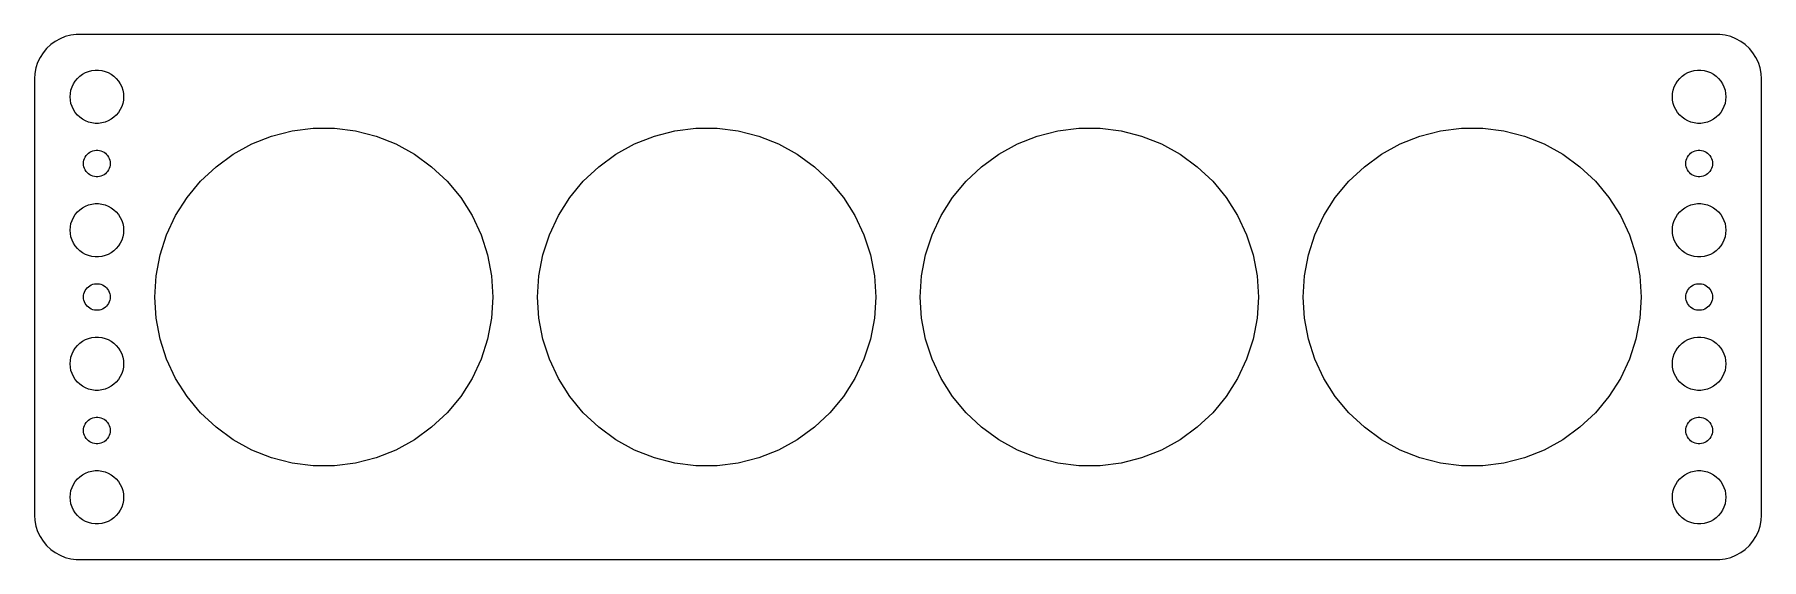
# Model space of a CAD drawing. Header units: metres. Extents: x -97 to 97, y -29 to 29.
import ezdxf

# ---------------------------------------------------------------- set-up
doc = ezdxf.new("R2010")
doc.units = ezdxf.units.M

msp = doc.modelspace()

# ---------------------------------------------------------------- linework, layer by layer
for p, q in [((-93.5451, 29.2553), (-94.1289, 29.0241)), ((-92.9369, 29.4114), (-93.5451, 29.2553)), ((-92.3139, 29.4901), (-92.9369, 29.4114)), ((92.3139, 29.4901), (-92.3139, 29.4901)), ((92.9369, 29.4114), (92.3139, 29.4901)), ((93.5451, 29.2553), (92.9369, 29.4114)), ((94.1289, 29.0241), (93.5451, 29.2553)), ((-96.0451, 27.4389), (-96.3815, 26.9088)), ((-95.6448, 27.9227), (-96.0451, 27.4389)), ((-95.1871, 28.3526), (-95.6448, 27.9227)), ((-94.6791, 28.7216), (-95.1871, 28.3526)), ((-94.1289, 29.0241), (-94.6791, 28.7216)), ((94.6791, 28.7216), (94.1289, 29.0241)), ((95.1871, 28.3526), (94.6791, 28.7216)), ((95.6448, 27.9227), (95.1871, 28.3526)), ((96.0451, 27.4389), (95.6448, 27.9227)), ((96.3815, 26.9088), (96.0451, 27.4389)), ((-96.8429, 25.7434), (-96.9606, 25.1267)), ((-96.6489, 26.3406), (-96.8429, 25.7434)), ((-96.3815, 26.9088), (-96.6489, 26.3406)), ((-91.2773, 25.2145), (-90.927, 25.3532)), ((-90.927, 25.3532), (-90.5621, 25.4469)), ((-90.5621, 25.4469), (-90.1884, 25.4941)), ((-90.1884, 25.4941), (-89.8116, 25.4941)), ((-89.8116, 25.4941), (-89.4379, 25.4469)), ((-89.4379, 25.4469), (-89.073, 25.3532)), ((-89.073, 25.3532), (-88.7227, 25.2145)), ((88.7227, 25.2145), (89.073, 25.3532)), ((89.073, 25.3532), (89.4379, 25.4469)), ((89.4379, 25.4469), (89.8116, 25.4941)), ((89.8116, 25.4941), (90.1884, 25.4941)), ((90.1884, 25.4941), (90.5621, 25.4469)), ((90.5621, 25.4469), (90.927, 25.3532)), ((90.927, 25.3532), (91.2773, 25.2145)), ((96.6489, 26.3406), (96.3815, 26.9088)), ((96.8429, 25.7434), (96.6489, 26.3406)), ((96.9606, 25.1267), (96.8429, 25.7434)), ((-96.9606, 25.1267), (-97, 24.5)), ((-97, 24.5), (-97, -24.5)), ((-92.9057, 23.2461), (-92.7893, 23.6044)), ((-92.7893, 23.6044), (-92.6289, 23.9453)), ((-92.6289, 23.9453), (-92.427, 24.2634)), ((-92.427, 24.2634), (-92.1869, 24.5536)), ((-92.1869, 24.5536), (-91.9123, 24.8115)), ((-91.9123, 24.8115), (-91.6075, 25.033)), ((-91.6075, 25.033), (-91.2773, 25.2145)), ((-88.7227, 25.2145), (-88.3925, 25.033)), ((-88.3925, 25.033), (-88.0877, 24.8115)), ((-88.0877, 24.8115), (-87.8131, 24.5536)), ((-87.8131, 24.5536), (-87.573, 24.2634)), ((-87.573, 24.2634), (-87.3711, 23.9453)), ((-87.3711, 23.9453), (-87.2107, 23.6044)), ((-87.2107, 23.6044), (-87.0943, 23.2461)), ((87.0943, 23.2461), (87.2107, 23.6044)), ((87.2107, 23.6044), (87.3711, 23.9453)), ((87.3711, 23.9453), (87.573, 24.2634)), ((87.573, 24.2634), (87.8131, 24.5536)), ((87.8131, 24.5536), (88.0877, 24.8115)), ((88.0877, 24.8115), (88.3925, 25.033)), ((88.3925, 25.033), (88.7227, 25.2145)), ((91.2773, 25.2145), (91.6075, 25.033)), ((91.6075, 25.033), (91.9123, 24.8115)), ((91.9123, 24.8115), (92.1869, 24.5536)), ((92.1869, 24.5536), (92.427, 24.2634)), ((92.427, 24.2634), (92.6289, 23.9453)), ((92.6289, 23.9453), (92.7893, 23.6044)), ((92.7893, 23.6044), (92.9057, 23.2461)), ((97, 24.5), (96.9606, 25.1267)), ((97, -24.5), (97, 24.5)), ((-93, 22.5), (-92.9763, 22.876)), ((-92.9763, 22.124), (-93, 22.5)), ((-92.9763, 22.876), (-92.9057, 23.2461)), ((-92.9057, 21.7539), (-92.9763, 22.124)), ((-92.7893, 21.3956), (-92.9057, 21.7539)), ((-92.6289, 21.0547), (-92.7893, 21.3956)), ((-87.2107, 21.3956), (-87.3711, 21.0547)), ((-87.0943, 21.7539), (-87.2107, 21.3956)), ((-87.0943, 23.2461), (-87.0237, 22.876)), ((-87.0237, 22.124), (-87.0943, 21.7539)), ((-87.0237, 22.876), (-87, 22.5)), ((-87, 22.5), (-87.0237, 22.124)), ((87, 22.5), (87.0237, 22.876)), ((87.0237, 22.124), (87, 22.5)), ((87.0237, 22.876), (87.0943, 23.2461)), ((87.0943, 21.7539), (87.0237, 22.124)), ((87.2107, 21.3956), (87.0943, 21.7539)), ((87.3711, 21.0547), (87.2107, 21.3956)), ((92.7893, 21.3956), (92.6289, 21.0547)), ((92.9057, 21.7539), (92.7893, 21.3956)), ((92.9057, 23.2461), (92.9763, 22.876)), ((92.9763, 22.124), (92.9057, 21.7539)), ((92.9763, 22.876), (93, 22.5)), ((93, 22.5), (92.9763, 22.124)), ((-92.427, 20.7366), (-92.6289, 21.0547)), ((-92.1869, 20.4464), (-92.427, 20.7366)), ((-91.9123, 20.1884), (-92.1869, 20.4464)), ((-91.6075, 19.967), (-91.9123, 20.1884)), ((-91.2773, 19.7855), (-91.6075, 19.967)), ((-90.927, 19.6468), (-91.2773, 19.7855)), ((-90.5621, 19.5531), (-90.927, 19.6468)), ((-90.1884, 19.5059), (-90.5621, 19.5531)), ((-89.8116, 19.5059), (-90.1884, 19.5059)), ((-89.4379, 19.5531), (-89.8116, 19.5059)), ((-89.073, 19.6468), (-89.4379, 19.5531)), ((-88.7227, 19.7855), (-89.073, 19.6468)), ((-88.3925, 19.967), (-88.7227, 19.7855)), ((-88.0877, 20.1884), (-88.3925, 19.967)), ((-87.8131, 20.4464), (-88.0877, 20.1884)), ((-87.573, 20.7366), (-87.8131, 20.4464)), ((-87.3711, 21.0547), (-87.573, 20.7366)), ((87.573, 20.7366), (87.3711, 21.0547)), ((87.8131, 20.4464), (87.573, 20.7366)), ((88.0877, 20.1884), (87.8131, 20.4464)), ((88.3925, 19.967), (88.0877, 20.1884)), ((88.7227, 19.7855), (88.3925, 19.967)), ((89.073, 19.6468), (88.7227, 19.7855)), ((89.4379, 19.5531), (89.073, 19.6468)), ((89.8116, 19.5059), (89.4379, 19.5531)), ((90.1884, 19.5059), (89.8116, 19.5059)), ((90.5621, 19.5531), (90.1884, 19.5059)), ((90.927, 19.6468), (90.5621, 19.5531)), ((91.2773, 19.7855), (90.927, 19.6468)), ((91.6075, 19.967), (91.2773, 19.7855)), ((91.9123, 20.1884), (91.6075, 19.967)), ((92.1869, 20.4464), (91.9123, 20.1884)), ((92.427, 20.7366), (92.1869, 20.4464)), ((92.6289, 21.0547), (92.427, 20.7366)), ((-72.5898, 17.1917), (-70.3713, 18.0701)), ((-70.3713, 18.0701), (-68.0602, 18.6635)), ((-68.0602, 18.6635), (-65.693, 18.9625)), ((-65.693, 18.9625), (-63.307, 18.9625)), ((-63.307, 18.9625), (-60.9397, 18.6635)), ((-60.9397, 18.6635), (-58.6287, 18.0701)), ((-58.6287, 18.0701), (-56.4102, 17.1917)), ((-29.5898, 17.1917), (-27.3713, 18.0701)), ((-27.3713, 18.0701), (-25.0602, 18.6635)), ((-25.0602, 18.6635), (-22.693, 18.9625)), ((-22.693, 18.9625), (-20.307, 18.9625)), ((-20.307, 18.9625), (-17.9397, 18.6635)), ((-17.9397, 18.6635), (-15.6287, 18.0701)), ((-15.6287, 18.0701), (-13.4102, 17.1917)), ((13.4102, 17.1917), (15.6287, 18.0701)), ((15.6287, 18.0701), (17.9397, 18.6635)), ((17.9397, 18.6635), (20.307, 18.9625)), ((20.307, 18.9625), (22.693, 18.9625)), ((22.693, 18.9625), (25.0602, 18.6635)), ((25.0602, 18.6635), (27.3713, 18.0701)), ((27.3713, 18.0701), (29.5898, 17.1917)), ((56.4102, 17.1917), (58.6287, 18.0701)), ((58.6287, 18.0701), (60.9397, 18.6635)), ((60.9397, 18.6635), (63.307, 18.9625)), ((63.307, 18.9625), (65.693, 18.9625)), ((65.693, 18.9625), (68.0602, 18.6635)), ((68.0602, 18.6635), (70.3713, 18.0701)), ((70.3713, 18.0701), (72.5898, 17.1917)), ((-91.4529, 15.373), (-91.3947, 15.5522)), ((-91.3947, 15.5522), (-91.3145, 15.7226)), ((-91.3145, 15.7226), (-91.2135, 15.8817)), ((-91.2135, 15.8817), (-91.0934, 16.0268)), ((-91.0934, 16.0268), (-90.9561, 16.1558)), ((-90.9561, 16.1558), (-90.8037, 16.2665)), ((-90.8037, 16.2665), (-90.6387, 16.3572)), ((-90.6387, 16.3572), (-90.4635, 16.4266)), ((-90.4635, 16.4266), (-90.2811, 16.4734)), ((-90.2811, 16.4734), (-90.0942, 16.497)), ((-90.0942, 16.497), (-89.9058, 16.497)), ((-89.9058, 16.497), (-89.7189, 16.4734)), ((-89.7189, 16.4734), (-89.5365, 16.4266)), ((-89.5365, 16.4266), (-89.3613, 16.3572)), ((-89.3613, 16.3572), (-89.1963, 16.2665)), ((-89.1963, 16.2665), (-89.0439, 16.1558)), ((-89.0439, 16.1558), (-88.9065, 16.0268)), ((-88.9065, 16.0268), (-88.7865, 15.8817)), ((-88.7865, 15.8817), (-88.6855, 15.7226)), ((-88.6855, 15.7226), (-88.6053, 15.5522)), ((-88.6053, 15.5522), (-88.5471, 15.373)), ((-76.6111, 14.6397), (-74.6807, 16.0422)), ((-74.6807, 16.0422), (-72.5898, 17.1917)), ((-56.4102, 17.1917), (-54.3193, 16.0422)), ((-54.3193, 16.0422), (-52.3889, 14.6397)), ((-33.6111, 14.6397), (-31.6807, 16.0422)), ((-31.6807, 16.0422), (-29.5898, 17.1917)), ((-13.4102, 17.1917), (-11.3193, 16.0422)), ((-11.3193, 16.0422), (-9.38893, 14.6397)), ((9.38893, 14.6397), (11.3193, 16.0422)), ((11.3193, 16.0422), (13.4102, 17.1917)), ((29.5898, 17.1917), (31.6807, 16.0422)), ((31.6807, 16.0422), (33.6111, 14.6397)), ((52.3889, 14.6397), (54.3193, 16.0422)), ((54.3193, 16.0422), (56.4102, 17.1917)), ((72.5898, 17.1917), (74.6807, 16.0422)), ((74.6807, 16.0422), (76.6111, 14.6397)), ((88.5471, 15.373), (88.6053, 15.5522)), ((88.6053, 15.5522), (88.6855, 15.7226)), ((88.6855, 15.7226), (88.7865, 15.8817)), ((88.7865, 15.8817), (88.9065, 16.0268)), ((88.9065, 16.0268), (89.0439, 16.1558)), ((89.0439, 16.1558), (89.1963, 16.2665)), ((89.1963, 16.2665), (89.3613, 16.3572)), ((89.3613, 16.3572), (89.5365, 16.4266)), ((89.5365, 16.4266), (89.7189, 16.4734)), ((89.7189, 16.4734), (89.9058, 16.497)), ((89.9058, 16.497), (90.0942, 16.497)), ((90.0942, 16.497), (90.2811, 16.4734)), ((90.2811, 16.4734), (90.4635, 16.4266)), ((90.4635, 16.4266), (90.6387, 16.3572)), ((90.6387, 16.3572), (90.8037, 16.2665)), ((90.8037, 16.2665), (90.9561, 16.1558)), ((90.9561, 16.1558), (91.0934, 16.0268)), ((91.0934, 16.0268), (91.2135, 15.8817)), ((91.2135, 15.8817), (91.3145, 15.7226)), ((91.3145, 15.7226), (91.3947, 15.5522)), ((91.3947, 15.5522), (91.4529, 15.373)), ((-91.5, 15), (-91.4882, 15.188)), ((-91.4882, 14.812), (-91.5, 15)), ((-91.4882, 15.188), (-91.4529, 15.373)), ((-91.4529, 14.627), (-91.4882, 14.812)), ((-91.3947, 14.4478), (-91.4529, 14.627)), ((-91.3145, 14.2774), (-91.3947, 14.4478)), ((-91.2135, 14.1183), (-91.3145, 14.2774)), ((-91.0934, 13.9732), (-91.2135, 14.1183)), ((-90.9561, 13.8442), (-91.0934, 13.9732)), ((-90.8037, 13.7335), (-90.9561, 13.8442)), ((-90.6387, 13.6427), (-90.8037, 13.7335)), ((-90.4635, 13.5734), (-90.6387, 13.6427)), ((-89.3613, 13.6427), (-89.5365, 13.5734)), ((-89.1963, 13.7335), (-89.3613, 13.6427)), ((-89.0439, 13.8442), (-89.1963, 13.7335)), ((-88.9065, 13.9732), (-89.0439, 13.8442)), ((-88.7865, 14.1183), (-88.9065, 13.9732)), ((-88.6855, 14.2774), (-88.7865, 14.1183)), ((-88.6053, 14.4478), (-88.6855, 14.2774)), ((-88.5471, 14.627), (-88.6053, 14.4478)), ((-88.5471, 15.373), (-88.5118, 15.188)), ((-88.5118, 14.812), (-88.5471, 14.627)), ((-88.5118, 15.188), (-88.5, 15)), ((-88.5, 15), (-88.5118, 14.812)), ((-78.3504, 13.0064), (-76.6111, 14.6397)), ((-52.3889, 14.6397), (-50.6496, 13.0064)), ((-35.3504, 13.0064), (-33.6111, 14.6397)), ((-9.38893, 14.6397), (-7.64958, 13.0064)), ((7.64958, 13.0064), (9.38893, 14.6397)), ((33.6111, 14.6397), (35.3504, 13.0064)), ((50.6496, 13.0064), (52.3889, 14.6397)), ((76.6111, 14.6397), (78.3504, 13.0064)), ((88.5, 15), (88.5118, 15.188)), ((88.5118, 14.812), (88.5, 15)), ((88.5118, 15.188), (88.5471, 15.373)), ((88.5471, 14.627), (88.5118, 14.812)), ((88.6053, 14.4478), (88.5471, 14.627)), ((88.6855, 14.2774), (88.6053, 14.4478)), ((88.7865, 14.1183), (88.6855, 14.2774)), ((88.9065, 13.9732), (88.7865, 14.1183)), ((89.0439, 13.8442), (88.9065, 13.9732)), ((89.1963, 13.7335), (89.0439, 13.8442)), ((89.3613, 13.6427), (89.1963, 13.7335)), ((89.5365, 13.5734), (89.3613, 13.6427)), ((90.6387, 13.6427), (90.4635, 13.5734)), ((90.8037, 13.7335), (90.6387, 13.6427)), ((90.9561, 13.8442), (90.8037, 13.7335)), ((91.0934, 13.9732), (90.9561, 13.8442)), ((91.2135, 14.1183), (91.0934, 13.9732)), ((91.3145, 14.2774), (91.2135, 14.1183)), ((91.3947, 14.4478), (91.3145, 14.2774)), ((91.4529, 14.627), (91.3947, 14.4478)), ((91.4529, 15.373), (91.4882, 15.188)), ((91.4882, 14.812), (91.4529, 14.627)), ((91.4882, 15.188), (91.5, 15)), ((91.5, 15), (91.4882, 14.812)), ((-90.2811, 13.5266), (-90.4635, 13.5734)), ((-90.0942, 13.5029), (-90.2811, 13.5266)), ((-89.9058, 13.5029), (-90.0942, 13.5029)), ((-89.7189, 13.5266), (-89.9058, 13.5029)), ((-89.5365, 13.5734), (-89.7189, 13.5266)), ((-79.8713, 11.1679), (-78.3504, 13.0064)), ((-50.6496, 13.0064), (-49.1287, 11.1679)), ((-36.8713, 11.1679), (-35.3504, 13.0064)), ((-7.64958, 13.0064), (-6.12866, 11.1679)), ((6.12866, 11.1679), (7.64958, 13.0064)), ((35.3504, 13.0064), (36.8713, 11.1679)), ((49.1287, 11.1679), (50.6496, 13.0064)), ((78.3504, 13.0064), (79.8713, 11.1679)), ((89.7189, 13.5266), (89.5365, 13.5734)), ((89.9058, 13.5029), (89.7189, 13.5266)), ((90.0942, 13.5029), (89.9058, 13.5029)), ((90.2811, 13.5266), (90.0942, 13.5029)), ((90.4635, 13.5734), (90.2811, 13.5266)), ((-92.1869, 9.55363), (-91.9123, 9.81154)), ((-91.9123, 9.81154), (-91.6075, 10.033)), ((-91.6075, 10.033), (-91.2773, 10.2145)), ((-91.2773, 10.2145), (-90.927, 10.3532)), ((-90.927, 10.3532), (-90.5621, 10.4469)), ((-90.5621, 10.4469), (-90.1884, 10.4941)), ((-90.1884, 10.4941), (-89.8116, 10.4941)), ((-89.8116, 10.4941), (-89.4379, 10.4469)), ((-89.4379, 10.4469), (-89.073, 10.3532)), ((-89.073, 10.3532), (-88.7227, 10.2145)), ((-88.7227, 10.2145), (-88.3925, 10.033)), ((-88.3925, 10.033), (-88.0877, 9.81154)), ((-88.0877, 9.81154), (-87.8131, 9.55363)), ((-81.1498, 9.15331), (-79.8713, 11.1679)), ((-49.1287, 11.1679), (-47.8502, 9.15331)), ((-38.1498, 9.15331), (-36.8713, 11.1679)), ((-6.12866, 11.1679), (-4.85016, 9.15331)), ((4.85016, 9.15331), (6.12866, 11.1679)), ((36.8713, 11.1679), (38.1498, 9.15331)), ((47.8502, 9.15331), (49.1287, 11.1679)), ((79.8713, 11.1679), (81.1498, 9.15331)), ((87.8131, 9.55363), (88.0877, 9.81154)), ((88.0877, 9.81154), (88.3925, 10.033)), ((88.3925, 10.033), (88.7227, 10.2145)), ((88.7227, 10.2145), (89.073, 10.3532)), ((89.073, 10.3532), (89.4379, 10.4469)), ((89.4379, 10.4469), (89.8116, 10.4941)), ((89.8116, 10.4941), (90.1884, 10.4941)), ((90.1884, 10.4941), (90.5621, 10.4469)), ((90.5621, 10.4469), (90.927, 10.3532)), ((90.927, 10.3532), (91.2773, 10.2145)), ((91.2773, 10.2145), (91.6075, 10.033)), ((91.6075, 10.033), (91.9123, 9.81154)), ((91.9123, 9.81154), (92.1869, 9.55363)), ((-93, 7.5), (-92.9763, 7.87599)), ((-92.9763, 7.87599), (-92.9057, 8.24606)), ((-92.9057, 8.24606), (-92.7893, 8.60437)), ((-92.7893, 8.60437), (-92.6289, 8.94525)), ((-92.6289, 8.94525), (-92.427, 9.26335)), ((-92.427, 9.26335), (-92.1869, 9.55363)), ((-87.8131, 9.55363), (-87.573, 9.26335)), ((-87.573, 9.26335), (-87.3711, 8.94525)), ((-87.3711, 8.94525), (-87.2107, 8.60437)), ((-87.2107, 8.60437), (-87.0943, 8.24606)), ((-87.0943, 8.24606), (-87.0237, 7.87599)), ((-87.0237, 7.87599), (-87, 7.5)), ((-82.1658, 6.99435), (-81.1498, 9.15331)), ((-47.8502, 9.15331), (-46.8342, 6.99435)), ((-39.1657, 6.99435), (-38.1498, 9.15331)), ((-4.85016, 9.15331), (-3.83424, 6.99435)), ((3.83424, 6.99435), (4.85016, 9.15331)), ((38.1498, 9.15331), (39.1657, 6.99435)), ((46.8342, 6.99435), (47.8502, 9.15331)), ((81.1498, 9.15331), (82.1658, 6.99435)), ((87, 7.5), (87.0237, 7.87599)), ((87.0237, 7.87599), (87.0943, 8.24606)), ((87.0943, 8.24606), (87.2107, 8.60437)), ((87.2107, 8.60437), (87.3711, 8.94525)), ((87.3711, 8.94525), (87.573, 9.26335)), ((87.573, 9.26335), (87.8131, 9.55363)), ((92.1869, 9.55363), (92.427, 9.26335)), ((92.427, 9.26335), (92.6289, 8.94525)), ((92.6289, 8.94525), (92.7893, 8.60437)), ((92.7893, 8.60437), (92.9057, 8.24606)), ((92.9057, 8.24606), (92.9763, 7.87599)), ((92.9763, 7.87599), (93, 7.5)), ((-92.9763, 7.12399), (-93, 7.5)), ((-92.9057, 6.75392), (-92.9763, 7.12399)), ((-92.7893, 6.39561), (-92.9057, 6.75392)), ((-92.6289, 6.05473), (-92.7893, 6.39561)), ((-92.427, 5.73663), (-92.6289, 6.05473)), ((-87.3711, 6.05473), (-87.573, 5.73663)), ((-87.2107, 6.39561), (-87.3711, 6.05473)), ((-87.0943, 6.75392), (-87.2107, 6.39561)), ((-87.0237, 7.12399), (-87.0943, 6.75392)), ((-87, 7.5), (-87.0237, 7.12399)), ((-82.9031, 4.7251), (-82.1658, 6.99435)), ((-46.8342, 6.99435), (-46.0969, 4.7251)), ((-39.9031, 4.7251), (-39.1657, 6.99435)), ((-3.83424, 6.99435), (-3.09691, 4.7251)), ((3.09691, 4.7251), (3.83424, 6.99435)), ((39.1657, 6.99435), (39.9031, 4.7251)), ((46.0969, 4.7251), (46.8342, 6.99435)), ((82.1658, 6.99435), (82.9031, 4.7251)), ((87.0237, 7.12399), (87, 7.5)), ((87.0943, 6.75392), (87.0237, 7.12399)), ((87.2107, 6.39561), (87.0943, 6.75392)), ((87.3711, 6.05473), (87.2107, 6.39561)), ((87.573, 5.73663), (87.3711, 6.05473)), ((92.6289, 6.05473), (92.427, 5.73663)), ((92.7893, 6.39561), (92.6289, 6.05473)), ((92.9057, 6.75392), (92.7893, 6.39561)), ((92.9763, 7.12399), (92.9057, 6.75392)), ((93, 7.5), (92.9763, 7.12399)), ((-92.1869, 5.44635), (-92.427, 5.73663)), ((-91.9123, 5.18845), (-92.1869, 5.44635)), ((-91.6075, 4.96701), (-91.9123, 5.18845)), ((-91.2773, 4.78551), (-91.6075, 4.96701)), ((-90.927, 4.64682), (-91.2773, 4.78551)), ((-90.5621, 4.55313), (-90.927, 4.64682)), ((-90.1884, 4.50591), (-90.5621, 4.55313)), ((-89.8116, 4.50591), (-90.1884, 4.50591)), ((-89.4379, 4.55313), (-89.8116, 4.50591)), ((-89.073, 4.64682), (-89.4379, 4.55313)), ((-88.7227, 4.78551), (-89.073, 4.64682)), ((-88.3925, 4.96701), (-88.7227, 4.78551)), ((-88.0877, 5.18845), (-88.3925, 4.96701)), ((-87.8131, 5.44635), (-88.0877, 5.18845)), ((-87.573, 5.73663), (-87.8131, 5.44635)), ((-83.3502, 2.38132), (-82.9031, 4.7251)), ((-46.0969, 4.7251), (-45.6498, 2.38132)), ((-40.3502, 2.38132), (-39.9031, 4.7251)), ((-3.09691, 4.7251), (-2.64981, 2.38132)), ((2.64981, 2.38132), (3.09691, 4.7251)), ((39.9031, 4.7251), (40.3502, 2.38132)), ((45.6498, 2.38132), (46.0969, 4.7251)), ((82.9031, 4.7251), (83.3502, 2.38132)), ((87.8131, 5.44635), (87.573, 5.73663)), ((88.0877, 5.18845), (87.8131, 5.44635)), ((88.3925, 4.96701), (88.0877, 5.18845)), ((88.7227, 4.78551), (88.3925, 4.96701)), ((89.073, 4.64682), (88.7227, 4.78551)), ((89.4379, 4.55313), (89.073, 4.64682)), ((89.8116, 4.50591), (89.4379, 4.55313)), ((90.1884, 4.50591), (89.8116, 4.50591)), ((90.5621, 4.55313), (90.1884, 4.50591)), ((90.927, 4.64682), (90.5621, 4.55313)), ((91.2773, 4.78551), (90.927, 4.64682)), ((91.6075, 4.96701), (91.2773, 4.78551)), ((91.9123, 5.18845), (91.6075, 4.96701)), ((92.1869, 5.44635), (91.9123, 5.18845)), ((92.427, 5.73663), (92.1869, 5.44635)), ((-83.5, 0), (-83.3502, 2.38132)), ((-45.6498, 2.38132), (-45.5, 0)), ((-40.5, 0), (-40.3502, 2.38132)), ((-2.64981, 2.38132), (-2.5, 0)), ((2.5, 0), (2.64981, 2.38132)), ((40.3502, 2.38132), (40.5, 0)), ((45.5, 0), (45.6498, 2.38132)), ((83.3502, 2.38132), (83.5, 0)), ((-91.5, 0), (-91.4882, 0.187988)), ((-91.4882, -0.187988), (-91.5, 0)), ((-91.4882, 0.187988), (-91.4529, 0.373032)), ((-91.4529, 0.373032), (-91.3947, 0.552185)), ((-91.3947, 0.552185), (-91.3145, 0.722626)), ((-91.3145, 0.722626), (-91.2135, 0.881668)), ((-91.2135, 0.881668), (-91.0934, 1.02681)), ((-91.0934, 1.02681), (-90.9561, 1.15576)), ((-90.9561, 1.15576), (-90.8037, 1.26648)), ((-90.8037, 1.26648), (-90.6387, 1.35724)), ((-90.6387, 1.35724), (-90.4635, 1.42657)), ((-90.4635, 1.42657), (-90.2811, 1.47342)), ((-90.2811, 1.47342), (-90.0942, 1.49704)), ((-90.0942, 1.49704), (-89.9058, 1.49704)), ((-89.9058, 1.49704), (-89.7189, 1.47342)), ((-89.7189, 1.47342), (-89.5365, 1.42657)), ((-89.5365, 1.42657), (-89.3613, 1.35724)), ((-89.3613, 1.35724), (-89.1963, 1.26648)), ((-89.1963, 1.26648), (-89.0439, 1.15576)), ((-89.0439, 1.15576), (-88.9065, 1.02681)), ((-88.9065, 1.02681), (-88.7865, 0.881668)), ((-88.7865, 0.881668), (-88.6855, 0.722626)), ((-88.6855, 0.722626), (-88.6053, 0.552185)), ((-88.6053, 0.552185), (-88.5471, 0.373032)), ((-88.5471, 0.373032), (-88.5118, 0.187988)), ((-88.5118, 0.187988), (-88.5, 0)), ((-88.5, 0), (-88.5118, -0.187988)), ((-83.3502, -2.38132), (-83.5, 0)), ((-45.5, 0), (-45.6498, -2.38132)), ((-40.3502, -2.38132), (-40.5, 0)), ((-2.5, 0), (-2.64981, -2.38132)), ((2.64981, -2.38132), (2.5, 0)), ((40.5, 0), (40.3502, -2.38132)), ((45.6498, -2.38132), (45.5, 0)), ((83.5, 0), (83.3502, -2.38132)), ((88.5, 0), (88.5118, 0.187988)), ((88.5118, -0.187988), (88.5, 0)), ((88.5118, 0.187988), (88.5471, 0.373032)), ((88.5471, 0.373032), (88.6053, 0.552185)), ((88.6053, 0.552185), (88.6855, 0.722626)), ((88.6855, 0.722626), (88.7865, 0.881668)), ((88.7865, 0.881668), (88.9065, 1.02681)), ((88.9065, 1.02681), (89.0439, 1.15576)), ((89.0439, 1.15576), (89.1963, 1.26648)), ((89.1963, 1.26648), (89.3613, 1.35724)), ((89.3613, 1.35724), (89.5365, 1.42657)), ((89.5365, 1.42657), (89.7189, 1.47342)), ((89.7189, 1.47342), (89.9058, 1.49704)), ((89.9058, 1.49704), (90.0942, 1.49704)), ((90.0942, 1.49704), (90.2811, 1.47342)), ((90.2811, 1.47342), (90.4635, 1.42657)), ((90.4635, 1.42657), (90.6387, 1.35724)), ((90.6387, 1.35724), (90.8037, 1.26648)), ((90.8037, 1.26648), (90.9561, 1.15576)), ((90.9561, 1.15576), (91.0934, 1.02681)), ((91.0934, 1.02681), (91.2135, 0.881668)), ((91.2135, 0.881668), (91.3145, 0.722626)), ((91.3145, 0.722626), (91.3947, 0.552185)), ((91.3947, 0.552185), (91.4529, 0.373032)), ((91.4529, 0.373032), (91.4882, 0.187988)), ((91.4882, 0.187988), (91.5, 0)), ((91.5, 0), (91.4882, -0.187988)), ((-91.4529, -0.373032), (-91.4882, -0.187988)), ((-91.3947, -0.552185), (-91.4529, -0.373032)), ((-91.3145, -0.722626), (-91.3947, -0.552185)), ((-91.2135, -0.881668), (-91.3145, -0.722626)), ((-91.0934, -1.02681), (-91.2135, -0.881668)), ((-90.9561, -1.15576), (-91.0934, -1.02681)), ((-90.8037, -1.26648), (-90.9561, -1.15576)), ((-90.6387, -1.35724), (-90.8037, -1.26648)), ((-90.4635, -1.42657), (-90.6387, -1.35724)), ((-90.2811, -1.47342), (-90.4635, -1.42657)), ((-90.0942, -1.49704), (-90.2811, -1.47342)), ((-89.9058, -1.49704), (-90.0942, -1.49704)), ((-89.7189, -1.47342), (-89.9058, -1.49704)), ((-89.5365, -1.42657), (-89.7189, -1.47342)), ((-89.3613, -1.35724), (-89.5365, -1.42657)), ((-89.1963, -1.26648), (-89.3613, -1.35724)), ((-89.0439, -1.15576), (-89.1963, -1.26648)), ((-88.9065, -1.02681), (-89.0439, -1.15576)), ((-88.7865, -0.881668), (-88.9065, -1.02681)), ((-88.6855, -0.722626), (-88.7865, -0.881668)), ((-88.6053, -0.552185), (-88.6855, -0.722626)), ((-88.5471, -0.373032), (-88.6053, -0.552185)), ((-88.5118, -0.187988), (-88.5471, -0.373032)), ((88.5471, -0.373032), (88.5118, -0.187988)), ((88.6053, -0.552185), (88.5471, -0.373032)), ((88.6855, -0.722626), (88.6053, -0.552185)), ((88.7865, -0.881668), (88.6855, -0.722626)), ((88.9065, -1.02681), (88.7865, -0.881668)), ((89.0439, -1.15576), (88.9065, -1.02681)), ((89.1963, -1.26648), (89.0439, -1.15576)), ((89.3613, -1.35724), (89.1963, -1.26648)), ((89.5365, -1.42657), (89.3613, -1.35724)), ((89.7189, -1.47342), (89.5365, -1.42657)), ((89.9058, -1.49704), (89.7189, -1.47342)), ((90.0942, -1.49704), (89.9058, -1.49704)), ((90.2811, -1.47342), (90.0942, -1.49704)), ((90.4635, -1.42657), (90.2811, -1.47342)), ((90.6387, -1.35724), (90.4635, -1.42657)), ((90.8037, -1.26648), (90.6387, -1.35724)), ((90.9561, -1.15576), (90.8037, -1.26648)), ((91.0934, -1.02681), (90.9561, -1.15576)), ((91.2135, -0.881668), (91.0934, -1.02681)), ((91.3145, -0.722626), (91.2135, -0.881668)), ((91.3947, -0.552185), (91.3145, -0.722626)), ((91.4529, -0.373032), (91.3947, -0.552185)), ((91.4882, -0.187988), (91.4529, -0.373032)), ((-82.9031, -4.7251), (-83.3502, -2.38132)), ((-45.6498, -2.38132), (-46.0969, -4.7251)), ((-39.9031, -4.7251), (-40.3502, -2.38132)), ((-2.64981, -2.38132), (-3.09691, -4.7251)), ((3.09691, -4.7251), (2.64981, -2.38132)), ((40.3502, -2.38132), (39.9031, -4.7251)), ((46.0969, -4.7251), (45.6498, -2.38132)), ((83.3502, -2.38132), (82.9031, -4.7251)), ((-92.6289, -6.05473), (-92.427, -5.73663)), ((-92.427, -5.73663), (-92.1869, -5.44635)), ((-92.1869, -5.44635), (-91.9123, -5.18845)), ((-91.9123, -5.18845), (-91.6075, -4.96701)), ((-91.6075, -4.96701), (-91.2773, -4.78551)), ((-91.2773, -4.78551), (-90.927, -4.64682)), ((-90.927, -4.64682), (-90.5621, -4.55313)), ((-90.5621, -4.55313), (-90.1884, -4.50591)), ((-90.1884, -4.50591), (-89.8116, -4.50591)), ((-89.8116, -4.50591), (-89.4379, -4.55313)), ((-89.4379, -4.55313), (-89.073, -4.64682)), ((-89.073, -4.64682), (-88.7227, -4.78551)), ((-88.7227, -4.78551), (-88.3925, -4.96701)), ((-88.3925, -4.96701), (-88.0877, -5.18845)), ((-88.0877, -5.18845), (-87.8131, -5.44635)), ((-87.8131, -5.44635), (-87.573, -5.73663)), ((-87.573, -5.73663), (-87.3711, -6.05473)), ((-82.1658, -6.99435), (-82.9031, -4.7251)), ((-46.0969, -4.7251), (-46.8342, -6.99435)), ((-39.1657, -6.99435), (-39.9031, -4.7251)), ((-3.09691, -4.7251), (-3.83424, -6.99435)), ((3.83424, -6.99435), (3.09691, -4.7251)), ((39.9031, -4.7251), (39.1657, -6.99435)), ((46.8342, -6.99435), (46.0969, -4.7251)), ((82.9031, -4.7251), (82.1658, -6.99435)), ((87.3711, -6.05473), (87.573, -5.73663)), ((87.573, -5.73663), (87.8131, -5.44635)), ((87.8131, -5.44635), (88.0877, -5.18845)), ((88.0877, -5.18845), (88.3925, -4.96701)), ((88.3925, -4.96701), (88.7227, -4.78551)), ((88.7227, -4.78551), (89.073, -4.64682)), ((89.073, -4.64682), (89.4379, -4.55313)), ((89.4379, -4.55313), (89.8116, -4.50591)), ((89.8116, -4.50591), (90.1884, -4.50591)), ((90.1884, -4.50591), (90.5621, -4.55313)), ((90.5621, -4.55313), (90.927, -4.64682)), ((90.927, -4.64682), (91.2773, -4.78551)), ((91.2773, -4.78551), (91.6075, -4.96701)), ((91.6075, -4.96701), (91.9123, -5.18845)), ((91.9123, -5.18845), (92.1869, -5.44635)), ((92.1869, -5.44635), (92.427, -5.73663)), ((92.427, -5.73663), (92.6289, -6.05473)), ((-93, -7.5), (-92.9763, -7.12399)), ((-92.9763, -7.87599), (-93, -7.5)), ((-92.9763, -7.12399), (-92.9057, -6.75392)), ((-92.9057, -6.75392), (-92.7893, -6.39561)), ((-92.7893, -6.39561), (-92.6289, -6.05473)), ((-87.3711, -6.05473), (-87.2107, -6.39561)), ((-87.2107, -6.39561), (-87.0943, -6.75392)), ((-87.0943, -6.75392), (-87.0237, -7.12399)), ((-87.0237, -7.12399), (-87, -7.5)), ((-87, -7.5), (-87.0237, -7.87599)), ((-81.1498, -9.15331), (-82.1658, -6.99435)), ((-46.8342, -6.99435), (-47.8502, -9.15331)), ((-38.1498, -9.15331), (-39.1657, -6.99435)), ((-3.83424, -6.99435), (-4.85016, -9.15331)), ((4.85016, -9.15331), (3.83424, -6.99435)), ((39.1657, -6.99435), (38.1498, -9.15331)), ((47.8502, -9.15331), (46.8342, -6.99435)), ((82.1658, -6.99435), (81.1498, -9.15331)), ((87, -7.5), (87.0237, -7.12399)), ((87.0237, -7.87599), (87, -7.5)), ((87.0237, -7.12399), (87.0943, -6.75392)), ((87.0943, -6.75392), (87.2107, -6.39561)), ((87.2107, -6.39561), (87.3711, -6.05473)), ((92.6289, -6.05473), (92.7893, -6.39561)), ((92.7893, -6.39561), (92.9057, -6.75392)), ((92.9057, -6.75392), (92.9763, -7.12399)), ((92.9763, -7.12399), (93, -7.5)), ((93, -7.5), (92.9763, -7.87599)), ((-92.9057, -8.24606), (-92.9763, -7.87599)), ((-92.7893, -8.60437), (-92.9057, -8.24606)), ((-92.6289, -8.94525), (-92.7893, -8.60437)), ((-92.427, -9.26335), (-92.6289, -8.94525)), ((-92.1869, -9.55363), (-92.427, -9.26335)), ((-91.9123, -9.81154), (-92.1869, -9.55363)), ((-87.8131, -9.55363), (-88.0877, -9.81154)), ((-87.573, -9.26335), (-87.8131, -9.55363)), ((-87.3711, -8.94525), (-87.573, -9.26335)), ((-87.2107, -8.60437), (-87.3711, -8.94525)), ((-87.0943, -8.24606), (-87.2107, -8.60437)), ((-87.0237, -7.87599), (-87.0943, -8.24606)), ((-79.8713, -11.1679), (-81.1498, -9.15331)), ((-47.8502, -9.15331), (-49.1287, -11.1679)), ((-36.8713, -11.1679), (-38.1498, -9.15331)), ((-4.85016, -9.15331), (-6.12866, -11.1679)), ((6.12866, -11.1679), (4.85016, -9.15331)), ((38.1498, -9.15331), (36.8713, -11.1679)), ((49.1287, -11.1679), (47.8502, -9.15331)), ((81.1498, -9.15331), (79.8713, -11.1679)), ((87.0943, -8.24606), (87.0237, -7.87599)), ((87.2107, -8.60437), (87.0943, -8.24606)), ((87.3711, -8.94525), (87.2107, -8.60437)), ((87.573, -9.26335), (87.3711, -8.94525)), ((87.8131, -9.55363), (87.573, -9.26335)), ((88.0877, -9.81154), (87.8131, -9.55363)), ((92.1869, -9.55363), (91.9123, -9.81154)), ((92.427, -9.26335), (92.1869, -9.55363)), ((92.6289, -8.94525), (92.427, -9.26335)), ((92.7893, -8.60437), (92.6289, -8.94525)), ((92.9057, -8.24606), (92.7893, -8.60437)), ((92.9763, -7.87599), (92.9057, -8.24606)), ((-91.6075, -10.033), (-91.9123, -9.81154)), ((-91.2773, -10.2145), (-91.6075, -10.033)), ((-90.927, -10.3532), (-91.2773, -10.2145)), ((-90.5621, -10.4469), (-90.927, -10.3532)), ((-90.1884, -10.4941), (-90.5621, -10.4469)), ((-89.8116, -10.4941), (-90.1884, -10.4941)), ((-89.4379, -10.4469), (-89.8116, -10.4941)), ((-89.073, -10.3532), (-89.4379, -10.4469)), ((-88.7227, -10.2145), (-89.073, -10.3532)), ((-88.3925, -10.033), (-88.7227, -10.2145)), ((-88.0877, -9.81154), (-88.3925, -10.033)), ((-78.3504, -13.0064), (-79.8713, -11.1679)), ((-49.1287, -11.1679), (-50.6496, -13.0064)), ((-35.3504, -13.0064), (-36.8713, -11.1679)), ((-6.12866, -11.1679), (-7.64958, -13.0064)), ((7.64958, -13.0064), (6.12866, -11.1679)), ((36.8713, -11.1679), (35.3504, -13.0064)), ((50.6496, -13.0064), (49.1287, -11.1679)), ((79.8713, -11.1679), (78.3504, -13.0064)), ((88.3925, -10.033), (88.0877, -9.81154)), ((88.7227, -10.2145), (88.3925, -10.033)), ((89.073, -10.3532), (88.7227, -10.2145)), ((89.4379, -10.4469), (89.073, -10.3532)), ((89.8116, -10.4941), (89.4379, -10.4469)), ((90.1884, -10.4941), (89.8116, -10.4941)), ((90.5621, -10.4469), (90.1884, -10.4941)), ((90.927, -10.3532), (90.5621, -10.4469)), ((91.2773, -10.2145), (90.927, -10.3532)), ((91.6075, -10.033), (91.2773, -10.2145)), ((91.9123, -9.81154), (91.6075, -10.033)), ((-90.6387, -13.6427), (-90.4635, -13.5734)), ((-90.4635, -13.5734), (-90.2811, -13.5266)), ((-90.2811, -13.5266), (-90.0942, -13.5029)), ((-90.0942, -13.5029), (-89.9058, -13.5029)), ((-89.9058, -13.5029), (-89.7189, -13.5266)), ((-89.7189, -13.5266), (-89.5365, -13.5734)), ((-89.5365, -13.5734), (-89.3613, -13.6427)), ((-76.6111, -14.6397), (-78.3504, -13.0064)), ((-50.6496, -13.0064), (-52.3889, -14.6397)), ((-33.6111, -14.6397), (-35.3504, -13.0064)), ((-7.64958, -13.0064), (-9.38893, -14.6397)), ((9.38893, -14.6397), (7.64958, -13.0064)), ((35.3504, -13.0064), (33.6111, -14.6397)), ((52.3889, -14.6397), (50.6496, -13.0064)), ((78.3504, -13.0064), (76.6111, -14.6397)), ((89.3613, -13.6427), (89.5365, -13.5734)), ((89.5365, -13.5734), (89.7189, -13.5266)), ((89.7189, -13.5266), (89.9058, -13.5029)), ((89.9058, -13.5029), (90.0942, -13.5029)), ((90.0942, -13.5029), (90.2811, -13.5266)), ((90.2811, -13.5266), (90.4635, -13.5734)), ((90.4635, -13.5734), (90.6387, -13.6427)), ((-91.5, -15), (-91.4882, -14.812)), ((-91.4882, -15.188), (-91.5, -15)), ((-91.4882, -14.812), (-91.4529, -14.627)), ((-91.4529, -15.373), (-91.4882, -15.188)), ((-91.4529, -14.627), (-91.3947, -14.4478)), ((-91.3947, -15.5522), (-91.4529, -15.373)), ((-91.3947, -14.4478), (-91.3145, -14.2774)), ((-91.3145, -14.2774), (-91.2135, -14.1183)), ((-91.2135, -14.1183), (-91.0934, -13.9732)), ((-91.0934, -13.9732), (-90.9561, -13.8442)), ((-90.9561, -13.8442), (-90.8037, -13.7335)), ((-90.8037, -13.7335), (-90.6387, -13.6427)), ((-89.3613, -13.6427), (-89.1963, -13.7335)), ((-89.1963, -13.7335), (-89.0439, -13.8442)), ((-89.0439, -13.8442), (-88.9065, -13.9732)), ((-88.9065, -13.9732), (-88.7865, -14.1183)), ((-88.7865, -14.1183), (-88.6855, -14.2774)), ((-88.6855, -14.2774), (-88.6053, -14.4478)), ((-88.6053, -14.4478), (-88.5471, -14.627)), ((-88.5471, -15.373), (-88.6053, -15.5522)), ((-88.5471, -14.627), (-88.5118, -14.812)), ((-88.5118, -15.188), (-88.5471, -15.373)), ((-88.5118, -14.812), (-88.5, -15)), ((-88.5, -15), (-88.5118, -15.188)), ((-74.6807, -16.0422), (-76.6111, -14.6397)), ((-52.3889, -14.6397), (-54.3193, -16.0422)), ((-31.6807, -16.0422), (-33.6111, -14.6397)), ((-9.38893, -14.6397), (-11.3193, -16.0422)), ((11.3193, -16.0422), (9.38893, -14.6397)), ((33.6111, -14.6397), (31.6807, -16.0422)), ((54.3193, -16.0422), (52.3889, -14.6397)), ((76.6111, -14.6397), (74.6807, -16.0422)), ((88.5, -15), (88.5118, -14.812)), ((88.5118, -15.188), (88.5, -15)), ((88.5118, -14.812), (88.5471, -14.627)), ((88.5471, -15.373), (88.5118, -15.188)), ((88.5471, -14.627), (88.6053, -14.4478)), ((88.6053, -15.5522), (88.5471, -15.373)), ((88.6053, -14.4478), (88.6855, -14.2774)), ((88.6855, -14.2774), (88.7865, -14.1183)), ((88.7865, -14.1183), (88.9065, -13.9732)), ((88.9065, -13.9732), (89.0439, -13.8442)), ((89.0439, -13.8442), (89.1963, -13.7335)), ((89.1963, -13.7335), (89.3613, -13.6427)), ((90.6387, -13.6427), (90.8037, -13.7335)), ((90.8037, -13.7335), (90.9561, -13.8442)), ((90.9561, -13.8442), (91.0934, -13.9732)), ((91.0934, -13.9732), (91.2135, -14.1183)), ((91.2135, -14.1183), (91.3145, -14.2774)), ((91.3145, -14.2774), (91.3947, -14.4478)), ((91.3947, -14.4478), (91.4529, -14.627)), ((91.4529, -15.373), (91.3947, -15.5522)), ((91.4529, -14.627), (91.4882, -14.812)), ((91.4882, -15.188), (91.4529, -15.373)), ((91.4882, -14.812), (91.5, -15)), ((91.5, -15), (91.4882, -15.188)), ((-91.3145, -15.7226), (-91.3947, -15.5522)), ((-91.2135, -15.8817), (-91.3145, -15.7226)), ((-91.0934, -16.0268), (-91.2135, -15.8817)), ((-90.9561, -16.1558), (-91.0934, -16.0268)), ((-90.8037, -16.2665), (-90.9561, -16.1558)), ((-90.6387, -16.3572), (-90.8037, -16.2665)), ((-90.4635, -16.4266), (-90.6387, -16.3572)), ((-90.2811, -16.4734), (-90.4635, -16.4266)), ((-90.0942, -16.497), (-90.2811, -16.4734)), ((-89.9058, -16.497), (-90.0942, -16.497)), ((-89.7189, -16.4734), (-89.9058, -16.497)), ((-89.5365, -16.4266), (-89.7189, -16.4734)), ((-89.3613, -16.3572), (-89.5365, -16.4266)), ((-89.1963, -16.2665), (-89.3613, -16.3572)), ((-89.0439, -16.1558), (-89.1963, -16.2665)), ((-88.9065, -16.0268), (-89.0439, -16.1558)), ((-88.7865, -15.8817), (-88.9065, -16.0268)), ((-88.6855, -15.7226), (-88.7865, -15.8817)), ((-88.6053, -15.5522), (-88.6855, -15.7226)), ((-72.5898, -17.1917), (-74.6807, -16.0422)), ((-70.3713, -18.0701), (-72.5898, -17.1917)), ((-56.4102, -17.1917), (-58.6287, -18.0701)), ((-54.3193, -16.0422), (-56.4102, -17.1917)), ((-29.5898, -17.1917), (-31.6807, -16.0422)), ((-27.3713, -18.0701), (-29.5898, -17.1917)), ((-13.4102, -17.1917), (-15.6287, -18.0701)), ((-11.3193, -16.0422), (-13.4102, -17.1917)), ((13.4102, -17.1917), (11.3193, -16.0422)), ((15.6287, -18.0701), (13.4102, -17.1917)), ((29.5898, -17.1917), (27.3713, -18.0701)), ((31.6807, -16.0422), (29.5898, -17.1917)), ((56.4102, -17.1917), (54.3193, -16.0422)), ((58.6287, -18.0701), (56.4102, -17.1917)), ((72.5898, -17.1917), (70.3713, -18.0701)), ((74.6807, -16.0422), (72.5898, -17.1917)), ((88.6855, -15.7226), (88.6053, -15.5522)), ((88.7865, -15.8817), (88.6855, -15.7226)), ((88.9065, -16.0268), (88.7865, -15.8817)), ((89.0439, -16.1558), (88.9065, -16.0268)), ((89.1963, -16.2665), (89.0439, -16.1558)), ((89.3613, -16.3572), (89.1963, -16.2665)), ((89.5365, -16.4266), (89.3613, -16.3572)), ((89.7189, -16.4734), (89.5365, -16.4266)), ((89.9058, -16.497), (89.7189, -16.4734)), ((90.0942, -16.497), (89.9058, -16.497)), ((90.2811, -16.4734), (90.0942, -16.497)), ((90.4635, -16.4266), (90.2811, -16.4734)), ((90.6387, -16.3572), (90.4635, -16.4266)), ((90.8037, -16.2665), (90.6387, -16.3572)), ((90.9561, -16.1558), (90.8037, -16.2665)), ((91.0934, -16.0268), (90.9561, -16.1558)), ((91.2135, -15.8817), (91.0934, -16.0268)), ((91.3145, -15.7226), (91.2135, -15.8817)), ((91.3947, -15.5522), (91.3145, -15.7226)), ((-68.0602, -18.6635), (-70.3713, -18.0701)), ((-65.693, -18.9625), (-68.0602, -18.6635)), ((-63.307, -18.9625), (-65.693, -18.9625)), ((-60.9397, -18.6635), (-63.307, -18.9625)), ((-58.6287, -18.0701), (-60.9397, -18.6635)), ((-25.0602, -18.6635), (-27.3713, -18.0701)), ((-22.693, -18.9625), (-25.0602, -18.6635)), ((-20.307, -18.9625), (-22.693, -18.9625)), ((-17.9397, -18.6635), (-20.307, -18.9625)), ((-15.6287, -18.0701), (-17.9397, -18.6635)), ((17.9397, -18.6635), (15.6287, -18.0701)), ((20.307, -18.9625), (17.9397, -18.6635)), ((22.693, -18.9625), (20.307, -18.9625)), ((25.0602, -18.6635), (22.693, -18.9625)), ((27.3713, -18.0701), (25.0602, -18.6635)), ((60.9397, -18.6635), (58.6287, -18.0701)), ((63.307, -18.9625), (60.9397, -18.6635)), ((65.693, -18.9625), (63.307, -18.9625)), ((68.0602, -18.6635), (65.693, -18.9625)), ((70.3713, -18.0701), (68.0602, -18.6635)), ((-92.7893, -21.3956), (-92.6289, -21.0547)), ((-92.6289, -21.0547), (-92.427, -20.7366)), ((-92.427, -20.7366), (-92.1869, -20.4464)), ((-92.1869, -20.4464), (-91.9123, -20.1884)), ((-91.9123, -20.1884), (-91.6075, -19.967)), ((-91.6075, -19.967), (-91.2773, -19.7855)), ((-91.2773, -19.7855), (-90.927, -19.6468)), ((-90.927, -19.6468), (-90.5621, -19.5531)), ((-90.5621, -19.5531), (-90.1884, -19.5059)), ((-90.1884, -19.5059), (-89.8116, -19.5059)), ((-89.8116, -19.5059), (-89.4379, -19.5531)), ((-89.4379, -19.5531), (-89.073, -19.6468)), ((-89.073, -19.6468), (-88.7227, -19.7855)), ((-88.7227, -19.7855), (-88.3925, -19.967)), ((-88.3925, -19.967), (-88.0877, -20.1884)), ((-88.0877, -20.1884), (-87.8131, -20.4464)), ((-87.8131, -20.4464), (-87.573, -20.7366)), ((-87.573, -20.7366), (-87.3711, -21.0547)), ((-87.3711, -21.0547), (-87.2107, -21.3956)), ((87.2107, -21.3956), (87.3711, -21.0547)), ((87.3711, -21.0547), (87.573, -20.7366)), ((87.573, -20.7366), (87.8131, -20.4464)), ((87.8131, -20.4464), (88.0877, -20.1884)), ((88.0877, -20.1884), (88.3925, -19.967)), ((88.3925, -19.967), (88.7227, -19.7855)), ((88.7227, -19.7855), (89.073, -19.6468)), ((89.073, -19.6468), (89.4379, -19.5531)), ((89.4379, -19.5531), (89.8116, -19.5059)), ((89.8116, -19.5059), (90.1884, -19.5059)), ((90.1884, -19.5059), (90.5621, -19.5531)), ((90.5621, -19.5531), (90.927, -19.6468)), ((90.927, -19.6468), (91.2773, -19.7855)), ((91.2773, -19.7855), (91.6075, -19.967)), ((91.6075, -19.967), (91.9123, -20.1884)), ((91.9123, -20.1884), (92.1869, -20.4464)), ((92.1869, -20.4464), (92.427, -20.7366)), ((92.427, -20.7366), (92.6289, -21.0547)), ((92.6289, -21.0547), (92.7893, -21.3956)), ((-93, -22.5), (-92.9763, -22.124)), ((-92.9763, -22.876), (-93, -22.5)), ((-92.9763, -22.124), (-92.9057, -21.7539)), ((-92.9057, -23.2461), (-92.9763, -22.876)), ((-92.9057, -21.7539), (-92.7893, -21.3956)), ((-92.7893, -23.6044), (-92.9057, -23.2461)), ((-87.2107, -21.3956), (-87.0943, -21.7539)), ((-87.0943, -23.2461), (-87.2107, -23.6044)), ((-87.0943, -21.7539), (-87.0237, -22.124)), ((-87.0237, -22.876), (-87.0943, -23.2461)), ((-87.0237, -22.124), (-87, -22.5)), ((-87, -22.5), (-87.0237, -22.876)), ((87, -22.5), (87.0237, -22.124)), ((87.0237, -22.876), (87, -22.5)), ((87.0237, -22.124), (87.0943, -21.7539)), ((87.0943, -23.2461), (87.0237, -22.876)), ((87.0943, -21.7539), (87.2107, -21.3956)), ((87.2107, -23.6044), (87.0943, -23.2461)), ((92.7893, -21.3956), (92.9057, -21.7539)), ((92.9057, -23.2461), (92.7893, -23.6044)), ((92.9057, -21.7539), (92.9763, -22.124)), ((92.9763, -22.876), (92.9057, -23.2461)), ((92.9763, -22.124), (93, -22.5)), ((93, -22.5), (92.9763, -22.876)), ((-97, -24.5), (-96.9606, -25.1267)), ((-96.9606, -25.1267), (-96.8429, -25.7434)), ((-92.6289, -23.9453), (-92.7893, -23.6044)), ((-92.427, -24.2634), (-92.6289, -23.9453)), ((-92.1869, -24.5536), (-92.427, -24.2634)), ((-91.9123, -24.8115), (-92.1869, -24.5536)), ((-91.6075, -25.033), (-91.9123, -24.8115)), ((-91.2773, -25.2145), (-91.6075, -25.033)), ((-90.927, -25.3532), (-91.2773, -25.2145)), ((-88.7227, -25.2145), (-89.073, -25.3532)), ((-88.3925, -25.033), (-88.7227, -25.2145)), ((-88.0877, -24.8115), (-88.3925, -25.033)), ((-87.8131, -24.5536), (-88.0877, -24.8115)), ((-87.573, -24.2634), (-87.8131, -24.5536)), ((-87.3711, -23.9453), (-87.573, -24.2634)), ((-87.2107, -23.6044), (-87.3711, -23.9453)), ((87.3711, -23.9453), (87.2107, -23.6044)), ((87.573, -24.2634), (87.3711, -23.9453)), ((87.8131, -24.5536), (87.573, -24.2634)), ((88.0877, -24.8115), (87.8131, -24.5536)), ((88.3925, -25.033), (88.0877, -24.8115)), ((88.7227, -25.2145), (88.3925, -25.033)), ((89.073, -25.3532), (88.7227, -25.2145)), ((91.2773, -25.2145), (90.927, -25.3532)), ((91.6075, -25.033), (91.2773, -25.2145)), ((91.9123, -24.8115), (91.6075, -25.033)), ((92.1869, -24.5536), (91.9123, -24.8115)), ((92.427, -24.2634), (92.1869, -24.5536)), ((92.6289, -23.9453), (92.427, -24.2634)), ((92.7893, -23.6044), (92.6289, -23.9453)), ((96.8429, -25.7434), (96.9606, -25.1267)), ((96.9606, -25.1267), (97, -24.5)), ((-96.8429, -25.7434), (-96.6489, -26.3406)), ((-96.6489, -26.3406), (-96.3815, -26.9088)), ((-96.3815, -26.9088), (-96.0451, -27.4389)), ((-90.5621, -25.4469), (-90.927, -25.3532)), ((-90.1884, -25.4941), (-90.5621, -25.4469)), ((-89.8116, -25.4941), (-90.1884, -25.4941)), ((-89.4379, -25.4469), (-89.8116, -25.4941)), ((-89.073, -25.3532), (-89.4379, -25.4469)), ((89.4379, -25.4469), (89.073, -25.3532)), ((89.8116, -25.4941), (89.4379, -25.4469)), ((90.1884, -25.4941), (89.8116, -25.4941)), ((90.5621, -25.4469), (90.1884, -25.4941)), ((90.927, -25.3532), (90.5621, -25.4469)), ((96.0451, -27.4389), (96.3815, -26.9088)), ((96.3815, -26.9088), (96.6489, -26.3406)), ((96.6489, -26.3406), (96.8429, -25.7434)), ((-96.0451, -27.4389), (-95.6448, -27.9227)), ((-95.6448, -27.9227), (-95.1871, -28.3526)), ((-95.1871, -28.3526), (-94.6791, -28.7216)), ((-94.6791, -28.7216), (-94.1289, -29.0241)), ((-94.1289, -29.0241), (-93.5451, -29.2553)), ((93.5451, -29.2553), (94.1289, -29.0241)), ((94.1289, -29.0241), (94.6791, -28.7216)), ((94.6791, -28.7216), (95.1871, -28.3526)), ((95.1871, -28.3526), (95.6448, -27.9227)), ((95.6448, -27.9227), (96.0451, -27.4389)), ((-93.5451, -29.2553), (-92.9369, -29.4114)), ((-92.9369, -29.4114), (-92.3139, -29.4901)), ((-92.3139, -29.4901), (92.3139, -29.4901)), ((92.3139, -29.4901), (92.9369, -29.4114)), ((92.9369, -29.4114), (93.5451, -29.2553))]:
    msp.add_line(p, q)

doc.saveas('drawing.dxf')
